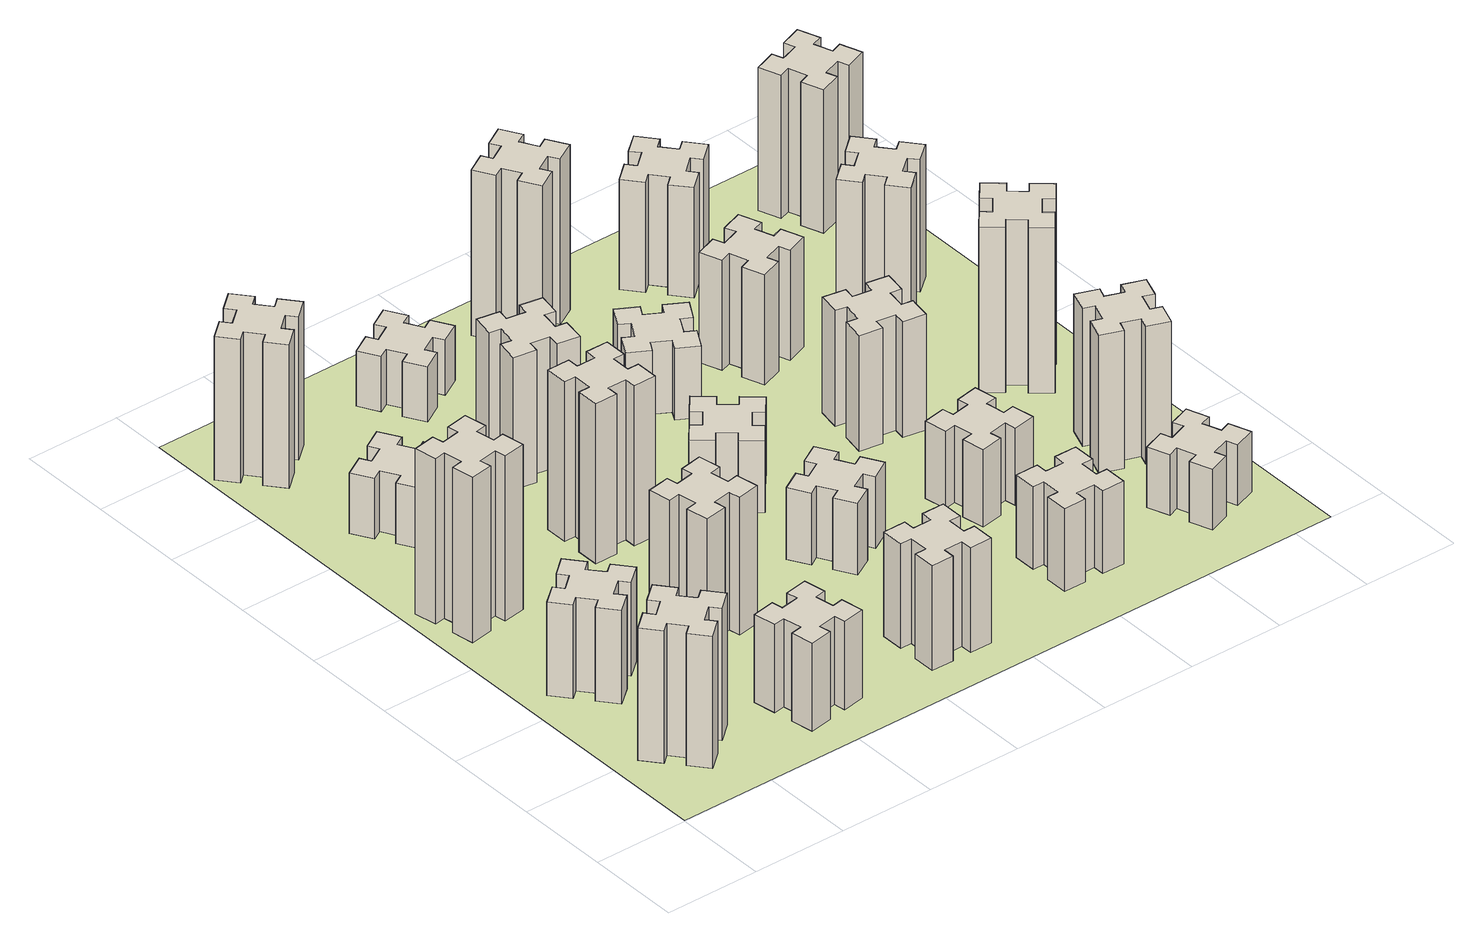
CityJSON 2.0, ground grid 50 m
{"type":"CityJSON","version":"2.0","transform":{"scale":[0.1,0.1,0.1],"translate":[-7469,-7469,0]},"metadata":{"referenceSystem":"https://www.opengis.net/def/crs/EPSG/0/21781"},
"CityObjects":{
"building1":{"type":"Building","attributes":{"class":"1000","function":"1000","usage":"1000","yearOfConstruction":2016,"roofType":"1000","measuredHeight":72,"storeysAboveGround":30,"storeysBelowGround":0},"geometry":[{"type":"Solid","lod":"1","boundaries":[[[[0,1,2,3,4,5,6,7,8,9,10,11,12,13,14,15,16,17,18,19]],[[17,16,20,21]],[[16,15,22,20]],[[15,14,23,22]],[[14,13,24,23]],[[13,12,25,24]],[[12,11,26,25]],[[11,10,27,26]],[[10,9,28,27]],[[9,8,29,28]],[[8,7,30,29]],[[7,6,31,30]],[[6,5,32,31]],[[5,4,33,32]],[[4,3,34,33]],[[3,2,35,34]],[[2,1,36,35]],[[1,0,37,36]],[[0,19,38,37]],[[19,18,39,38]],[[18,17,21,39]],[[24,25,26,27,28,29,30,31,32,33,34,35,36,37,38,39,21,20,22,23]]]]}]},
"building2":{"type":"Building","attributes":{"class":"1000","function":"1000","usage":"1000","yearOfConstruction":2016,"roofType":"1000","measuredHeight":51,"storeysAboveGround":30,"storeysBelowGround":0},"geometry":[{"type":"Solid","lod":"1","boundaries":[[[[40,41,42,43,44,45,46,47,48,49,50,51,52,53,54,55,56,57,58,59]],[[57,56,60,61]],[[56,55,62,60]],[[55,54,63,62]],[[54,53,64,63]],[[53,52,65,64]],[[52,51,66,65]],[[51,50,67,66]],[[50,49,68,67]],[[49,48,69,68]],[[48,47,70,69]],[[47,46,71,70]],[[46,45,72,71]],[[45,44,73,72]],[[44,43,74,73]],[[43,42,75,74]],[[42,41,76,75]],[[41,40,77,76]],[[40,59,78,77]],[[59,58,79,78]],[[58,57,61,79]],[[64,65,66,67,68,69,70,71,72,73,74,75,76,77,78,79,61,60,62,63]]]]}]},
"building3":{"type":"Building","attributes":{"class":"1000","function":"1000","usage":"1000","yearOfConstruction":2016,"roofType":"1000","measuredHeight":90,"storeysAboveGround":30,"storeysBelowGround":0},"geometry":[{"type":"Solid","lod":"1","boundaries":[[[[80,81,82,83,84,85,86,87,88,89,90,91,92,93,94,95,96,97,98,99]],[[97,96,100,101]],[[96,95,102,100]],[[95,94,103,102]],[[94,93,104,103]],[[93,92,105,104]],[[92,91,106,105]],[[91,90,107,106]],[[90,89,108,107]],[[89,88,109,108]],[[88,87,110,109]],[[87,86,111,110]],[[86,85,112,111]],[[85,84,113,112]],[[84,83,114,113]],[[83,82,115,114]],[[82,81,116,115]],[[81,80,117,116]],[[80,99,118,117]],[[99,98,119,118]],[[98,97,101,119]],[[104,105,106,107,108,109,110,111,112,113,114,115,116,117,118,119,101,100,102,103]]]]}]},
"building4":{"type":"Building","attributes":{"class":"1000","function":"1000","usage":"1000","yearOfConstruction":2016,"roofType":"1000","measuredHeight":48,"storeysAboveGround":30,"storeysBelowGround":0},"geometry":[{"type":"Solid","lod":"1","boundaries":[[[[120,121,122,123,124,125,126,127,128,129,130,131,132,133,134,135,136,137,138,139]],[[137,136,140,141]],[[136,135,142,140]],[[135,134,143,142]],[[134,133,144,143]],[[133,132,145,144]],[[132,131,146,145]],[[131,130,147,146]],[[130,129,148,147]],[[129,128,149,148]],[[128,127,150,149]],[[127,126,151,150]],[[126,125,152,151]],[[125,124,153,152]],[[124,123,154,153]],[[123,122,155,154]],[[122,121,156,155]],[[121,120,157,156]],[[120,139,158,157]],[[139,138,159,158]],[[138,137,141,159]],[[144,145,146,147,148,149,150,151,152,153,154,155,156,157,158,159,141,140,142,143]]]]}]},
"building5":{"type":"Building","attributes":{"class":"1000","function":"1000","usage":"1000","yearOfConstruction":2016,"roofType":"1000","measuredHeight":33,"storeysAboveGround":30,"storeysBelowGround":0},"geometry":[{"type":"Solid","lod":"1","boundaries":[[[[160,161,162,163,164,165,166,167,168,169,170,171,172,173,174,175,176,177,178,179]],[[177,176,180,181]],[[176,175,182,180]],[[175,174,183,182]],[[174,173,184,183]],[[173,172,185,184]],[[172,171,186,185]],[[171,170,187,186]],[[170,169,188,187]],[[169,168,189,188]],[[168,167,190,189]],[[167,166,191,190]],[[166,165,192,191]],[[165,164,193,192]],[[164,163,194,193]],[[163,162,195,194]],[[162,161,196,195]],[[161,160,197,196]],[[160,179,198,197]],[[179,178,199,198]],[[178,177,181,199]],[[184,185,186,187,188,189,190,191,192,193,194,195,196,197,198,199,181,180,182,183]]]]}]},
"building6":{"type":"Building","attributes":{"class":"1000","function":"1000","usage":"1000","yearOfConstruction":2016,"roofType":"1000","measuredHeight":78,"storeysAboveGround":30,"storeysBelowGround":0},"geometry":[{"type":"Solid","lod":"1","boundaries":[[[[200,201,202,203,204,205,206,207,208,209,210,211,212,213,214,215,216,217,218,219]],[[217,216,220,221]],[[216,215,222,220]],[[215,214,223,222]],[[214,213,224,223]],[[213,212,225,224]],[[212,211,226,225]],[[211,210,227,226]],[[210,209,228,227]],[[209,208,229,228]],[[208,207,230,229]],[[207,206,231,230]],[[206,205,232,231]],[[205,204,233,232]],[[204,203,234,233]],[[203,202,235,234]],[[202,201,236,235]],[[201,200,237,236]],[[200,219,238,237]],[[219,218,239,238]],[[218,217,221,239]],[[224,225,226,227,228,229,230,231,232,233,234,235,236,237,238,239,221,220,222,223]]]]}]},
"building7":{"type":"Building","attributes":{"class":"1000","function":"1000","usage":"1000","yearOfConstruction":2016,"roofType":"1000","measuredHeight":75,"storeysAboveGround":30,"storeysBelowGround":0},"geometry":[{"type":"Solid","lod":"1","boundaries":[[[[240,241,242,243,244,245,246,247,248,249,250,251,252,253,254,255,256,257,258,259]],[[257,256,260,261]],[[256,255,262,260]],[[255,254,263,262]],[[254,253,264,263]],[[253,252,265,264]],[[252,251,266,265]],[[251,250,267,266]],[[250,249,268,267]],[[249,248,269,268]],[[248,247,270,269]],[[247,246,271,270]],[[246,245,272,271]],[[245,244,273,272]],[[244,243,274,273]],[[243,242,275,274]],[[242,241,276,275]],[[241,240,277,276]],[[240,259,278,277]],[[259,258,279,278]],[[258,257,261,279]],[[264,265,266,267,268,269,270,271,272,273,274,275,276,277,278,279,261,260,262,263]]]]}]},
"building8":{"type":"Building","attributes":{"class":"1000","function":"1000","usage":"1000","yearOfConstruction":2016,"roofType":"1000","measuredHeight":87,"storeysAboveGround":30,"storeysBelowGround":0},"geometry":[{"type":"Solid","lod":"1","boundaries":[[[[280,281,282,283,284,285,286,287,288,289,290,291,292,293,294,295,296,297,298,299]],[[297,296,300,301]],[[296,295,302,300]],[[295,294,303,302]],[[294,293,304,303]],[[293,292,305,304]],[[292,291,306,305]],[[291,290,307,306]],[[290,289,308,307]],[[289,288,309,308]],[[288,287,310,309]],[[287,286,311,310]],[[286,285,312,311]],[[285,284,313,312]],[[284,283,314,313]],[[283,282,315,314]],[[282,281,316,315]],[[281,280,317,316]],[[280,299,318,317]],[[299,298,319,318]],[[298,297,301,319]],[[304,305,306,307,308,309,310,311,312,313,314,315,316,317,318,319,301,300,302,303]]]]}]},
"building9":{"type":"Building","attributes":{"class":"1000","function":"1000","usage":"1000","yearOfConstruction":2016,"roofType":"1000","measuredHeight":57,"storeysAboveGround":30,"storeysBelowGround":0},"geometry":[{"type":"Solid","lod":"1","boundaries":[[[[320,321,322,323,324,325,326,327,328,329,330,331,332,333,334,335,336,337,338,339]],[[337,336,340,341]],[[336,335,342,340]],[[335,334,343,342]],[[334,333,344,343]],[[333,332,345,344]],[[332,331,346,345]],[[331,330,347,346]],[[330,329,348,347]],[[329,328,349,348]],[[328,327,350,349]],[[327,326,351,350]],[[326,325,352,351]],[[325,324,353,352]],[[324,323,354,353]],[[323,322,355,354]],[[322,321,356,355]],[[321,320,357,356]],[[320,339,358,357]],[[339,338,359,358]],[[338,337,341,359]],[[344,345,346,347,348,349,350,351,352,353,354,355,356,357,358,359,341,340,342,343]]]]}]},
"building10":{"type":"Building","attributes":{"class":"1000","function":"1000","usage":"1000","yearOfConstruction":2016,"roofType":"1000","measuredHeight":72,"storeysAboveGround":30,"storeysBelowGround":0},"geometry":[{"type":"Solid","lod":"1","boundaries":[[[[360,361,362,363,364,365,366,367,368,369,370,371,372,373,374,375,376,377,378,379]],[[377,376,380,381]],[[376,375,382,380]],[[375,374,383,382]],[[374,373,384,383]],[[373,372,385,384]],[[372,371,386,385]],[[371,370,387,386]],[[370,369,388,387]],[[369,368,389,388]],[[368,367,390,389]],[[367,366,391,390]],[[366,365,392,391]],[[365,364,393,392]],[[364,363,394,393]],[[363,362,395,394]],[[362,361,396,395]],[[361,360,397,396]],[[360,379,398,397]],[[379,378,399,398]],[[378,377,381,399]],[[384,385,386,387,388,389,390,391,392,393,394,395,396,397,398,399,381,380,382,383]]]]}]},
"building11":{"type":"Building","attributes":{"class":"1000","function":"1000","usage":"1000","yearOfConstruction":2016,"roofType":"1000","measuredHeight":30,"storeysAboveGround":30,"storeysBelowGround":0},"geometry":[{"type":"Solid","lod":"1","boundaries":[[[[400,401,402,403,404,405,406,407,408,409,410,411,412,413,414,415,416,417,418,419]],[[417,416,420,421]],[[416,415,422,420]],[[415,414,423,422]],[[414,413,424,423]],[[413,412,425,424]],[[412,411,426,425]],[[411,410,427,426]],[[410,409,428,427]],[[409,408,429,428]],[[408,407,430,429]],[[407,406,431,430]],[[406,405,432,431]],[[405,404,433,432]],[[404,403,434,433]],[[403,402,435,434]],[[402,401,436,435]],[[401,400,437,436]],[[400,419,438,437]],[[419,418,439,438]],[[418,417,421,439]],[[424,425,426,427,428,429,430,431,432,433,434,435,436,437,438,439,421,420,422,423]]]]}]},
"building12":{"type":"Building","attributes":{"class":"1000","function":"1000","usage":"1000","yearOfConstruction":2016,"roofType":"1000","measuredHeight":39,"storeysAboveGround":30,"storeysBelowGround":0},"geometry":[{"type":"Solid","lod":"1","boundaries":[[[[440,441,442,443,444,445,446,447,448,449,450,451,452,453,454,455,456,457,458,459]],[[457,456,460,461]],[[456,455,462,460]],[[455,454,463,462]],[[454,453,464,463]],[[453,452,465,464]],[[452,451,466,465]],[[451,450,467,466]],[[450,449,468,467]],[[449,448,469,468]],[[448,447,470,469]],[[447,446,471,470]],[[446,445,472,471]],[[445,444,473,472]],[[444,443,474,473]],[[443,442,475,474]],[[442,441,476,475]],[[441,440,477,476]],[[440,459,478,477]],[[459,458,479,478]],[[458,457,461,479]],[[464,465,466,467,468,469,470,471,472,473,474,475,476,477,478,479,461,460,462,463]]]]}]},
"building13":{"type":"Building","attributes":{"class":"1000","function":"1000","usage":"1000","yearOfConstruction":2016,"roofType":"1000","measuredHeight":39,"storeysAboveGround":30,"storeysBelowGround":0},"geometry":[{"type":"Solid","lod":"1","boundaries":[[[[480,481,482,483,484,485,486,487,488,489,490,491,492,493,494,495,496,497,498,499]],[[497,496,500,501]],[[496,495,502,500]],[[495,494,503,502]],[[494,493,504,503]],[[493,492,505,504]],[[492,491,506,505]],[[491,490,507,506]],[[490,489,508,507]],[[489,488,509,508]],[[488,487,510,509]],[[487,486,511,510]],[[486,485,512,511]],[[485,484,513,512]],[[484,483,514,513]],[[483,482,515,514]],[[482,481,516,515]],[[481,480,517,516]],[[480,499,518,517]],[[499,498,519,518]],[[498,497,501,519]],[[504,505,506,507,508,509,510,511,512,513,514,515,516,517,518,519,501,500,502,503]]]]}]},
"building14":{"type":"Building","attributes":{"class":"1000","function":"1000","usage":"1000","yearOfConstruction":2016,"roofType":"1000","measuredHeight":39,"storeysAboveGround":30,"storeysBelowGround":0},"geometry":[{"type":"Solid","lod":"1","boundaries":[[[[520,521,522,523,524,525,526,527,528,529,530,531,532,533,534,535,536,537,538,539]],[[537,536,540,541]],[[536,535,542,540]],[[535,534,543,542]],[[534,533,544,543]],[[533,532,545,544]],[[532,531,546,545]],[[531,530,547,546]],[[530,529,548,547]],[[529,528,549,548]],[[528,527,550,549]],[[527,526,551,550]],[[526,525,552,551]],[[525,524,553,552]],[[524,523,554,553]],[[523,522,555,554]],[[522,521,556,555]],[[521,520,557,556]],[[520,539,558,557]],[[539,538,559,558]],[[538,537,541,559]],[[544,545,546,547,548,549,550,551,552,553,554,555,556,557,558,559,541,540,542,543]]]]}]},
"building15":{"type":"Building","attributes":{"class":"1000","function":"1000","usage":"1000","yearOfConstruction":2016,"roofType":"1000","measuredHeight":45,"storeysAboveGround":30,"storeysBelowGround":0},"geometry":[{"type":"Solid","lod":"1","boundaries":[[[[560,561,562,563,564,565,566,567,568,569,570,571,572,573,574,575,576,577,578,579]],[[577,576,580,581]],[[576,575,582,580]],[[575,574,583,582]],[[574,573,584,583]],[[573,572,585,584]],[[572,571,586,585]],[[571,570,587,586]],[[570,569,588,587]],[[569,568,589,588]],[[568,567,590,589]],[[567,566,591,590]],[[566,565,592,591]],[[565,564,593,592]],[[564,563,594,593]],[[563,562,595,594]],[[562,561,596,595]],[[561,560,597,596]],[[560,579,598,597]],[[579,578,599,598]],[[578,577,581,599]],[[584,585,586,587,588,589,590,591,592,593,594,595,596,597,598,599,581,580,582,583]]]]}]},
"building16":{"type":"Building","attributes":{"class":"1000","function":"1000","usage":"1000","yearOfConstruction":2016,"roofType":"1000","measuredHeight":90,"storeysAboveGround":30,"storeysBelowGround":0},"geometry":[{"type":"Solid","lod":"1","boundaries":[[[[600,601,602,603,604,605,606,607,608,609,610,611,612,613,614,615,616,617,618,619]],[[617,616,620,621]],[[616,615,622,620]],[[615,614,623,622]],[[614,613,624,623]],[[613,612,625,624]],[[612,611,626,625]],[[611,610,627,626]],[[610,609,628,627]],[[609,608,629,628]],[[608,607,630,629]],[[607,606,631,630]],[[606,605,632,631]],[[605,604,633,632]],[[604,603,634,633]],[[603,602,635,634]],[[602,601,636,635]],[[601,600,637,636]],[[600,619,638,637]],[[619,618,639,638]],[[618,617,621,639]],[[624,625,626,627,628,629,630,631,632,633,634,635,636,637,638,639,621,620,622,623]]]]}]},
"building17":{"type":"Building","attributes":{"class":"1000","function":"1000","usage":"1000","yearOfConstruction":2016,"roofType":"1000","measuredHeight":42,"storeysAboveGround":30,"storeysBelowGround":0},"geometry":[{"type":"Solid","lod":"1","boundaries":[[[[640,641,642,643,644,645,646,647,648,649,650,651,652,653,654,655,656,657,658,659]],[[657,656,660,661]],[[656,655,662,660]],[[655,654,663,662]],[[654,653,664,663]],[[653,652,665,664]],[[652,651,666,665]],[[651,650,667,666]],[[650,649,668,667]],[[649,648,669,668]],[[648,647,670,669]],[[647,646,671,670]],[[646,645,672,671]],[[645,644,673,672]],[[644,643,674,673]],[[643,642,675,674]],[[642,641,676,675]],[[641,640,677,676]],[[640,659,678,677]],[[659,658,679,678]],[[658,657,661,679]],[[664,665,666,667,668,669,670,671,672,673,674,675,676,677,678,679,661,660,662,663]]]]}]},
"building18":{"type":"Building","attributes":{"class":"1000","function":"1000","usage":"1000","yearOfConstruction":2016,"roofType":"1000","measuredHeight":63,"storeysAboveGround":30,"storeysBelowGround":0},"geometry":[{"type":"Solid","lod":"1","boundaries":[[[[680,681,682,683,684,685,686,687,688,689,690,691,692,693,694,695,696,697,698,699]],[[697,696,700,701]],[[696,695,702,700]],[[695,694,703,702]],[[694,693,704,703]],[[693,692,705,704]],[[692,691,706,705]],[[691,690,707,706]],[[690,689,708,707]],[[689,688,709,708]],[[688,687,710,709]],[[687,686,711,710]],[[686,685,712,711]],[[685,684,713,712]],[[684,683,714,713]],[[683,682,715,714]],[[682,681,716,715]],[[681,680,717,716]],[[680,699,718,717]],[[699,698,719,718]],[[698,697,701,719]],[[704,705,706,707,708,709,710,711,712,713,714,715,716,717,718,719,701,700,702,703]]]]}]},
"building19":{"type":"Building","attributes":{"class":"1000","function":"1000","usage":"1000","yearOfConstruction":2016,"roofType":"1000","measuredHeight":60,"storeysAboveGround":30,"storeysBelowGround":0},"geometry":[{"type":"Solid","lod":"1","boundaries":[[[[720,721,722,723,724,725,726,727,728,729,730,731,732,733,734,735,736,737,738,739]],[[737,736,740,741]],[[736,735,742,740]],[[735,734,743,742]],[[734,733,744,743]],[[733,732,745,744]],[[732,731,746,745]],[[731,730,747,746]],[[730,729,748,747]],[[729,728,749,748]],[[728,727,750,749]],[[727,726,751,750]],[[726,725,752,751]],[[725,724,753,752]],[[724,723,754,753]],[[723,722,755,754]],[[722,721,756,755]],[[721,720,757,756]],[[720,739,758,757]],[[739,738,759,758]],[[738,737,741,759]],[[744,745,746,747,748,749,750,751,752,753,754,755,756,757,758,759,741,740,742,743]]]]}]},
"building20":{"type":"Building","attributes":{"class":"1000","function":"1000","usage":"1000","yearOfConstruction":2016,"roofType":"1000","measuredHeight":33,"storeysAboveGround":30,"storeysBelowGround":0},"geometry":[{"type":"Solid","lod":"1","boundaries":[[[[760,761,762,763,764,765,766,767,768,769,770,771,772,773,774,775,776,777,778,779]],[[777,776,780,781]],[[776,775,782,780]],[[775,774,783,782]],[[774,773,784,783]],[[773,772,785,784]],[[772,771,786,785]],[[771,770,787,786]],[[770,769,788,787]],[[769,768,789,788]],[[768,767,790,789]],[[767,766,791,790]],[[766,765,792,791]],[[765,764,793,792]],[[764,763,794,793]],[[763,762,795,794]],[[762,761,796,795]],[[761,760,797,796]],[[760,779,798,797]],[[779,778,799,798]],[[778,777,781,799]],[[784,785,786,787,788,789,790,791,792,793,794,795,796,797,798,799,781,780,782,783]]]]}]},
"building21":{"type":"Building","attributes":{"class":"1000","function":"1000","usage":"1000","yearOfConstruction":2016,"roofType":"1000","measuredHeight":60,"storeysAboveGround":30,"storeysBelowGround":0},"geometry":[{"type":"Solid","lod":"1","boundaries":[[[[800,801,802,803,804,805,806,807,808,809,810,811,812,813,814,815,816,817,818,819]],[[817,816,820,821]],[[816,815,822,820]],[[815,814,823,822]],[[814,813,824,823]],[[813,812,825,824]],[[812,811,826,825]],[[811,810,827,826]],[[810,809,828,827]],[[809,808,829,828]],[[808,807,830,829]],[[807,806,831,830]],[[806,805,832,831]],[[805,804,833,832]],[[804,803,834,833]],[[803,802,835,834]],[[802,801,836,835]],[[801,800,837,836]],[[800,819,838,837]],[[819,818,839,838]],[[818,817,821,839]],[[824,825,826,827,828,829,830,831,832,833,834,835,836,837,838,839,821,820,822,823]]]]}]},
"building22":{"type":"Building","attributes":{"class":"1000","function":"1000","usage":"1000","yearOfConstruction":2016,"roofType":"1000","measuredHeight":75,"storeysAboveGround":30,"storeysBelowGround":0},"geometry":[{"type":"Solid","lod":"1","boundaries":[[[[840,841,842,843,844,845,846,847,848,849,850,851,852,853,854,855,856,857,858,859]],[[857,856,860,861]],[[856,855,862,860]],[[855,854,863,862]],[[854,853,864,863]],[[853,852,865,864]],[[852,851,866,865]],[[851,850,867,866]],[[850,849,868,867]],[[849,848,869,868]],[[848,847,870,869]],[[847,846,871,870]],[[846,845,872,871]],[[845,844,873,872]],[[844,843,874,873]],[[843,842,875,874]],[[842,841,876,875]],[[841,840,877,876]],[[840,859,878,877]],[[859,858,879,878]],[[858,857,861,879]],[[864,865,866,867,868,869,870,871,872,873,874,875,876,877,878,879,861,860,862,863]]]]}]},
"building23":{"type":"Building","attributes":{"class":"1000","function":"1000","usage":"1000","yearOfConstruction":2016,"roofType":"1000","measuredHeight":90,"storeysAboveGround":30,"storeysBelowGround":0},"geometry":[{"type":"Solid","lod":"1","boundaries":[[[[880,881,882,883,884,885,886,887,888,889,890,891,892,893,894,895,896,897,898,899]],[[897,896,900,901]],[[896,895,902,900]],[[895,894,903,902]],[[894,893,904,903]],[[893,892,905,904]],[[892,891,906,905]],[[891,890,907,906]],[[890,889,908,907]],[[889,888,909,908]],[[888,887,910,909]],[[887,886,911,910]],[[886,885,912,911]],[[885,884,913,912]],[[884,883,914,913]],[[883,882,915,914]],[[882,881,916,915]],[[881,880,917,916]],[[880,899,918,917]],[[899,898,919,918]],[[898,897,901,919]],[[904,905,906,907,908,909,910,911,912,913,914,915,916,917,918,919,901,900,902,903]]]]}]},
"building24":{"type":"Building","attributes":{"class":"1000","function":"1000","usage":"1000","yearOfConstruction":2016,"roofType":"1000","measuredHeight":72,"storeysAboveGround":30,"storeysBelowGround":0},"geometry":[{"type":"Solid","lod":"1","boundaries":[[[[920,921,922,923,924,925,926,927,928,929,930,931,932,933,934,935,936,937,938,939]],[[937,936,940,941]],[[936,935,942,940]],[[935,934,943,942]],[[934,933,944,943]],[[933,932,945,944]],[[932,931,946,945]],[[931,930,947,946]],[[930,929,948,947]],[[929,928,949,948]],[[928,927,950,949]],[[927,926,951,950]],[[926,925,952,951]],[[925,924,953,952]],[[924,923,954,953]],[[923,922,955,954]],[[922,921,956,955]],[[921,920,957,956]],[[920,939,958,957]],[[939,938,959,958]],[[938,937,941,959]],[[944,945,946,947,948,949,950,951,952,953,954,955,956,957,958,959,941,940,942,943]]]]}]},
"building25":{"type":"Building","attributes":{"class":"1000","function":"1000","usage":"1000","yearOfConstruction":2016,"roofType":"1000","measuredHeight":78,"storeysAboveGround":30,"storeysBelowGround":0},"geometry":[{"type":"Solid","lod":"1","boundaries":[[[[960,961,962,963,964,965,966,967,968,969,970,971,972,973,974,975,976,977,978,979]],[[977,976,980,981]],[[976,975,982,980]],[[975,974,983,982]],[[974,973,984,983]],[[973,972,985,984]],[[972,971,986,985]],[[971,970,987,986]],[[970,969,988,987]],[[969,968,989,988]],[[968,967,990,989]],[[967,966,991,990]],[[966,965,992,991]],[[965,964,993,992]],[[964,963,994,993]],[[963,962,995,994]],[[962,961,996,995]],[[961,960,997,996]],[[960,979,998,997]],[[979,978,999,998]],[[978,977,981,999]],[[984,985,986,987,988,989,990,991,992,993,994,995,996,997,998,999,981,980,982,983]]]]}]},
"landuse1":{"type":"LandUse","attributes":{"name":"plot1","function":"1010"},"geometry":[{"type":"MultiSurface","lod":"1","boundaries":[[[1000,1001,1002,1003]]]}]}
},
"vertices":[
[408,359,0],[484,423,0],[523,377,0],[615,454,0],[538,546,0],[492,508,0],[427,584,0],[473,623,0],[396,715,0],[304,638,0],[343,592,0],[266,527,0],[228,573,0],[136,496,0],[213,404,0],[259,443,0],[323,366,0],[277,328,0],[354,236,0],[446,313,0],[323,366,720],[277,328,720],[259,443,720],[213,404,720],[136,496,720],[228,573,720],[266,527,720],[343,592,720],[304,638,720],[396,715,720],[473,623,720],[427,584,720],[492,508,720],[538,546,720],[615,454,720],[523,377,720],[484,423,720],[408,359,720],[446,313,720],[354,236,720],
[259,1083,0],[323,1006,0],[277,968,0],[354,876,0],[446,953,0],[408,999,0],[484,1063,0],[523,1017,0],[615,1094,0],[538,1186,0],[492,1148,0],[427,1224,0],[473,1263,0],[396,1355,0],[304,1278,0],[343,1232,0],[266,1167,0],[228,1213,0],[136,1136,0],[213,1044,0],[266,1167,510],[228,1213,510],[343,1232,510],[304,1278,510],[396,1355,510],[473,1263,510],[427,1224,510],[492,1148,510],[538,1186,510],[615,1094,510],[523,1017,510],[484,1063,510],[408,999,510],[446,953,510],[354,876,510],[277,968,510],[323,1006,510],[259,1083,510],[213,1044,510],[136,1136,510],
[305,1972,0],[207,1955,0],[197,2014,0],[78,1993,0],[99,1875,0],[158,1885,0],[176,1787,0],[117,1777,0],[137,1658,0],[256,1679,0],[245,1738,0],[344,1756,0],[354,1697,0],[472,1717,0],[451,1836,0],[392,1825,0],[375,1924,0],[434,1934,0],[413,2052,0],[295,2031,0],[375,1924,900],[434,1934,900],[392,1825,900],[451,1836,900],[472,1717,900],[354,1697,900],[344,1756,900],[245,1738,900],[256,1679,900],[137,1658,900],[117,1777,900],[176,1787,900],[158,1885,900],[99,1875,900],[78,1993,900],[197,2014,900],[207,1955,900],[305,1972,900],[295,2031,900],[413,2052,900],
[1045,492,0],[947,475,0],[937,534,0],[818,513,0],[839,395,0],[898,405,0],[916,307,0],[857,297,0],[877,178,0],[996,199,0],[985,258,0],[1084,276,0],[1094,217,0],[1212,237,0],[1191,356,0],[1132,345,0],[1115,444,0],[1174,454,0],[1153,572,0],[1035,551,0],[1115,444,480],[1174,454,480],[1132,345,480],[1191,356,480],[1212,237,480],[1094,217,480],[1084,276,480],[985,258,480],[996,199,480],[877,178,480],[857,297,480],[916,307,480],[898,405,480],[839,395,480],[818,513,480],[937,534,480],[947,475,480],[1045,492,480],[1035,551,480],[1153,572,480],
[487,2475,0],[574,2525,0],[604,2473,0],[708,2533,0],[648,2637,0],[596,2607,0],[546,2694,0],[598,2724,0],[538,2828,0],[434,2768,0],[464,2716,0],[377,2666,0],[347,2718,0],[243,2658,0],[303,2554,0],[355,2584,0],[405,2497,0],[353,2467,0],[413,2363,0],[517,2423,0],[405,2497,330],[353,2467,330],[355,2584,330],[303,2554,330],[243,2658,330],[347,2718,330],[377,2666,330],[464,2716,330],[434,2768,330],[538,2828,330],[598,2724,330],[546,2694,330],[596,2607,330],[648,2637,330],[708,2533,330],[604,2473,330],[574,2525,330],[487,2475,330],[517,2423,330],[413,2363,330],
[308,3219,0],[384,3283,0],[423,3237,0],[515,3314,0],[438,3406,0],[392,3368,0],[327,3444,0],[373,3483,0],[296,3575,0],[204,3498,0],[243,3452,0],[166,3387,0],[128,3433,0],[36,3356,0],[113,3264,0],[159,3303,0],[223,3226,0],[177,3188,0],[254,3096,0],[346,3173,0],[223,3226,780],[177,3188,780],[159,3303,780],[113,3264,780],[36,3356,780],[128,3433,780],[166,3387,780],[243,3452,780],[204,3498,780],[296,3575,780],[373,3483,780],[327,3444,780],[392,3368,780],[438,3406,780],[515,3314,780],[423,3237,780],[384,3283,780],[308,3219,780],[346,3173,780],[254,3096,780],
[898,1145,0],[916,1047,0],[857,1037,0],[877,918,0],[996,939,0],[985,998,0],[1084,1016,0],[1094,957,0],[1212,977,0],[1191,1096,0],[1132,1085,0],[1115,1184,0],[1174,1194,0],[1153,1312,0],[1035,1291,0],[1045,1232,0],[947,1215,0],[937,1274,0],[818,1253,0],[839,1135,0],[947,1215,750],[937,1274,750],[1045,1232,750],[1035,1291,750],[1153,1312,750],[1174,1194,750],[1115,1184,750],[1132,1085,750],[1191,1096,750],[1212,977,750],[1094,957,750],[1084,1016,750],[985,998,750],[996,939,750],[877,918,750],[857,1037,750],[916,1047,750],[898,1145,750],[839,1135,750],[818,1253,750],
[1065,1845,0],[1165,1845,0],[1165,1785,0],[1285,1785,0],[1285,1905,0],[1225,1905,0],[1225,2005,0],[1285,2005,0],[1285,2125,0],[1165,2125,0],[1165,2065,0],[1065,2065,0],[1065,2125,0],[945,2125,0],[945,2005,0],[1005,2005,0],[1005,1905,0],[945,1905,0],[945,1785,0],[1065,1785,0],[1005,1905,870],[945,1905,870],[1005,2005,870],[945,2005,870],[945,2125,870],[1065,2125,870],[1065,2065,870],[1165,2065,870],[1165,2125,870],[1285,2125,870],[1285,2005,870],[1225,2005,870],[1225,1905,870],[1285,1905,870],[1285,1785,870],[1165,1785,870],[1165,1845,870],[1065,1845,870],[1065,1785,870],[945,1785,870],
[1805,485,0],[1705,485,0],[1705,545,0],[1585,545,0],[1585,425,0],[1645,425,0],[1645,325,0],[1585,325,0],[1585,205,0],[1705,205,0],[1705,265,0],[1805,265,0],[1805,205,0],[1925,205,0],[1925,325,0],[1865,325,0],[1865,425,0],[1925,425,0],[1925,545,0],[1805,545,0],[1865,425,570],[1925,425,570],[1865,325,570],[1925,325,570],[1925,205,570],[1805,205,570],[1805,265,570],[1705,265,570],[1705,205,570],[1585,205,570],[1585,325,570],[1645,325,570],[1645,425,570],[1585,425,570],[1585,545,570],[1705,545,570],[1705,485,570],[1805,485,570],[1805,545,570],[1925,545,570],
[1315,2527,0],[1332,2625,0],[1391,2615,0],[1412,2733,0],[1294,2754,0],[1284,2695,0],[1185,2712,0],[1196,2771,0],[1077,2792,0],[1057,2674,0],[1116,2664,0],[1098,2565,0],[1039,2576,0],[1018,2457,0],[1137,2437,0],[1147,2496,0],[1245,2478,0],[1235,2419,0],[1353,2398,0],[1374,2517,0],[1245,2478,720],[1235,2419,720],[1147,2496,720],[1137,2437,720],[1018,2457,720],[1039,2576,720],[1098,2565,720],[1116,2664,720],[1057,2674,720],[1077,2792,720],[1196,2771,720],[1185,2712,720],[1284,2695,720],[1294,2754,720],[1412,2733,720],[1391,2615,720],[1332,2625,720],[1315,2527,720],[1374,2517,720],[1353,2398,720],
[1104,3456,0],[1017,3406,0],[987,3458,0],[883,3398,0],[943,3294,0],[995,3324,0],[1045,3237,0],[993,3207,0],[1053,3103,0],[1157,3163,0],[1127,3215,0],[1214,3265,0],[1244,3213,0],[1348,3273,0],[1288,3377,0],[1236,3347,0],[1186,3434,0],[1238,3464,0],[1178,3568,0],[1074,3508,0],[1186,3434,300],[1238,3464,300],[1236,3347,300],[1288,3377,300],[1348,3273,300],[1244,3213,300],[1214,3265,300],[1127,3215,300],[1157,3163,300],[1053,3103,300],[993,3207,300],[1045,3237,300],[995,3324,300],[943,3294,300],[883,3398,300],[987,3458,300],[1017,3406,300],[1104,3456,300],[1074,3508,300],[1178,3568,300],
[1867,1095,0],[1954,1145,0],[1984,1093,0],[2088,1153,0],[2028,1257,0],[1976,1227,0],[1926,1314,0],[1978,1344,0],[1918,1448,0],[1814,1388,0],[1844,1336,0],[1757,1286,0],[1727,1338,0],[1623,1278,0],[1683,1174,0],[1735,1204,0],[1785,1117,0],[1733,1087,0],[1793,983,0],[1897,1043,0],[1785,1117,390],[1733,1087,390],[1735,1204,390],[1683,1174,390],[1623,1278,390],[1727,1338,390],[1757,1286,390],[1844,1336,390],[1814,1388,390],[1918,1448,390],[1978,1344,390],[1926,1314,390],[1976,1227,390],[2028,1257,390],[2088,1153,390],[1984,1093,390],[1954,1145,390],[1867,1095,390],[1897,1043,390],[1793,983,390],
[1703,1964,0],[1639,1888,0],[1593,1926,0],[1516,1834,0],[1608,1757,0],[1646,1803,0],[1723,1739,0],[1684,1693,0],[1776,1616,0],[1853,1708,0],[1807,1746,0],[1872,1823,0],[1918,1784,0],[1995,1876,0],[1903,1953,0],[1864,1907,0],[1788,1972,0],[1826,2018,0],[1734,2095,0],[1657,2003,0],[1788,1972,390],[1826,2018,390],[1864,1907,390],[1903,1953,390],[1995,1876,390],[1918,1784,390],[1872,1823,390],[1807,1746,390],[1853,1708,390],[1776,1616,390],[1684,1693,390],[1723,1739,390],[1646,1803,390],[1608,1757,390],[1516,1834,390],[1593,1926,390],[1639,1888,390],[1703,1964,390],[1657,2003,390],[1734,2095,390],
[2026,2497,0],[2076,2584,0],[2128,2554,0],[2188,2658,0],[2084,2718,0],[2054,2666,0],[1967,2716,0],[1997,2768,0],[1893,2828,0],[1833,2724,0],[1885,2694,0],[1835,2607,0],[1783,2637,0],[1723,2533,0],[1827,2473,0],[1857,2525,0],[1944,2475,0],[1914,2423,0],[2018,2363,0],[2078,2467,0],[1944,2475,390],[1914,2423,390],[1857,2525,390],[1827,2473,390],[1723,2533,390],[1783,2637,390],[1835,2607,390],[1885,2694,390],[1833,2724,390],[1893,2828,390],[1997,2768,390],[1967,2716,390],[2054,2666,390],[2084,2718,390],[2188,2658,390],[2128,2554,390],[2076,2584,390],[2026,2497,390],[2078,2467,390],[2018,2363,390],
[2485,525,0],[2485,425,0],[2425,425,0],[2425,305,0],[2545,305,0],[2545,365,0],[2645,365,0],[2645,305,0],[2765,305,0],[2765,425,0],[2705,425,0],[2705,525,0],[2765,525,0],[2765,645,0],[2645,645,0],[2645,585,0],[2545,585,0],[2545,645,0],[2425,645,0],[2425,525,0],[2545,585,450],[2545,645,450],[2645,585,450],[2645,645,450],[2765,645,450],[2765,525,450],[2705,525,450],[2705,425,450],[2765,425,450],[2765,305,450],[2645,305,450],[2645,365,450],[2545,365,450],[2545,305,450],[2425,305,450],[2425,425,450],[2485,425,450],[2485,525,450],[2425,525,450],[2425,645,450],
[1844,3556,0],[1757,3506,0],[1727,3558,0],[1623,3498,0],[1683,3394,0],[1735,3424,0],[1785,3337,0],[1733,3307,0],[1793,3203,0],[1897,3263,0],[1867,3315,0],[1954,3365,0],[1984,3313,0],[2088,3373,0],[2028,3477,0],[1976,3447,0],[1926,3534,0],[1978,3564,0],[1918,3668,0],[1814,3608,0],[1926,3534,900],[1978,3564,900],[1976,3447,900],[2028,3477,900],[2088,3373,900],[1984,3313,900],[1954,3365,900],[1867,3315,900],[1897,3263,900],[1793,3203,900],[1733,3307,900],[1785,3337,900],[1735,3424,900],[1683,3394,900],[1623,3498,900],[1727,3558,900],[1757,3506,900],[1844,3556,900],[1814,3608,900],[1918,3668,900],
[2565,998,0],[2664,1016,0],[2674,957,0],[2792,977,0],[2771,1096,0],[2712,1085,0],[2695,1184,0],[2754,1194,0],[2733,1312,0],[2615,1291,0],[2625,1232,0],[2527,1215,0],[2517,1274,0],[2398,1253,0],[2419,1135,0],[2478,1145,0],[2496,1047,0],[2437,1037,0],[2457,918,0],[2576,939,0],[2496,1047,420],[2437,1037,420],[2478,1145,420],[2419,1135,420],[2398,1253,420],[2517,1274,420],[2527,1215,420],[2625,1232,420],[2615,1291,420],[2733,1312,420],[2754,1194,420],[2695,1184,420],[2712,1085,420],[2771,1096,420],[2792,977,420],[2674,957,420],[2664,1016,420],[2565,998,420],[2576,939,420],[2457,918,420],
[2664,1955,0],[2565,1972,0],[2576,2031,0],[2457,2052,0],[2437,1934,0],[2496,1924,0],[2478,1825,0],[2419,1836,0],[2398,1717,0],[2517,1697,0],[2527,1756,0],[2625,1738,0],[2615,1679,0],[2733,1658,0],[2754,1777,0],[2695,1787,0],[2712,1885,0],[2771,1875,0],[2792,1993,0],[2674,2014,0],[2712,1885,630],[2771,1875,630],[2695,1787,630],[2754,1777,630],[2733,1658,630],[2615,1679,630],[2625,1738,630],[2527,1756,630],[2517,1697,630],[2398,1717,630],[2419,1836,630],[2478,1825,630],[2496,1924,630],[2437,1934,630],[2457,2052,630],[2576,2031,630],[2565,1972,630],[2664,1955,630],[2674,2014,630],[2792,1993,630],
[2616,2586,0],[2582,2680,0],[2638,2700,0],[2597,2813,0],[2484,2772,0],[2505,2716,0],[2411,2682,0],[2390,2738,0],[2277,2697,0],[2319,2584,0],[2375,2605,0],[2409,2511,0],[2353,2490,0],[2394,2377,0],[2507,2419,0],[2486,2475,0],[2580,2509,0],[2600,2453,0],[2713,2494,0],[2672,2607,0],[2580,2509,600],[2600,2453,600],[2486,2475,600],[2507,2419,600],[2394,2377,600],[2353,2490,600],[2409,2511,600],[2375,2605,600],[2319,2584,600],[2277,2697,600],[2390,2738,600],[2411,2682,600],[2505,2716,600],[2484,2772,600],[2597,2813,600],[2638,2700,600],[2582,2680,600],[2616,2586,600],[2672,2607,600],[2713,2494,600],
[3215,485,0],[3249,391,0],[3193,370,0],[3234,257,0],[3347,299,0],[3326,355,0],[3420,389,0],[3440,333,0],[3553,374,0],[3512,487,0],[3456,466,0],[3422,560,0],[3478,580,0],[3437,693,0],[3324,652,0],[3345,596,0],[3251,562,0],[3230,618,0],[3117,577,0],[3159,464,0],[3251,562,330],[3230,618,330],[3345,596,330],[3324,652,330],[3437,693,330],[3478,580,330],[3422,560,330],[3456,466,330],[3512,487,330],[3553,374,330],[3440,333,330],[3420,389,330],[3326,355,330],[3347,299,330],[3234,257,330],[3193,370,330],[3249,391,330],[3215,485,330],[3159,464,330],[3117,577,330],
[2628,3219,0],[2704,3283,0],[2743,3237,0],[2835,3314,0],[2758,3406,0],[2712,3368,0],[2647,3444,0],[2693,3483,0],[2616,3575,0],[2524,3498,0],[2563,3452,0],[2486,3387,0],[2448,3433,0],[2356,3356,0],[2433,3264,0],[2479,3303,0],[2543,3226,0],[2497,3188,0],[2574,3096,0],[2666,3173,0],[2543,3226,600],[2497,3188,600],[2479,3303,600],[2433,3264,600],[2356,3356,600],[2448,3433,600],[2486,3387,600],[2563,3452,600],[2524,3498,600],[2616,3575,600],[2693,3483,600],[2647,3444,600],[2712,3368,600],[2758,3406,600],[2835,3314,600],[2743,3237,600],[2704,3283,600],[2628,3219,600],[2666,3173,600],[2574,3096,600],
[3420,1102,0],[3326,1136,0],[3347,1192,0],[3234,1233,0],[3193,1120,0],[3249,1100,0],[3215,1006,0],[3159,1027,0],[3117,914,0],[3230,873,0],[3251,929,0],[3345,895,0],[3324,839,0],[3437,797,0],[3478,910,0],[3422,931,0],[3456,1025,0],[3512,1004,0],[3553,1117,0],[3440,1158,0],[3456,1025,750],[3512,1004,750],[3422,931,750],[3478,910,750],[3437,797,750],[3324,839,750],[3345,895,750],[3251,929,750],[3230,873,750],[3117,914,750],[3159,1027,750],[3215,1006,750],[3249,1100,750],[3193,1120,750],[3234,1233,750],[3347,1192,750],[3326,1136,750],[3420,1102,750],[3440,1158,750],[3553,1117,750],
[3226,1703,0],[3303,1639,0],[3264,1593,0],[3356,1516,0],[3433,1608,0],[3387,1646,0],[3452,1723,0],[3498,1684,0],[3575,1776,0],[3483,1853,0],[3444,1807,0],[3368,1872,0],[3406,1918,0],[3314,1995,0],[3237,1903,0],[3283,1864,0],[3219,1788,0],[3173,1826,0],[3096,1734,0],[3188,1657,0],[3219,1788,900],[3173,1826,900],[3283,1864,900],[3237,1903,900],[3314,1995,900],[3406,1918,900],[3368,1872,900],[3444,1807,900],[3483,1853,900],[3575,1776,900],[3498,1684,900],[3452,1723,900],[3387,1646,900],[3433,1608,900],[3356,1516,900],[3264,1593,900],[3303,1639,900],[3226,1703,900],[3188,1657,900],[3096,1734,900],
[3119,2563,0],[3183,2486,0],[3137,2448,0],[3214,2356,0],[3306,2433,0],[3268,2479,0],[3344,2543,0],[3383,2497,0],[3475,2574,0],[3398,2666,0],[3352,2628,0],[3287,2704,0],[3333,2743,0],[3256,2835,0],[3164,2758,0],[3203,2712,0],[3126,2647,0],[3088,2693,0],[2996,2616,0],[3073,2524,0],[3126,2647,720],[3088,2693,720],[3203,2712,720],[3164,2758,720],[3256,2835,720],[3333,2743,720],[3287,2704,720],[3352,2628,720],[3398,2666,720],[3475,2574,720],[3383,2497,720],[3344,2543,720],[3268,2479,720],[3306,2433,720],[3214,2356,720],[3137,2448,720],[3183,2486,720],[3119,2563,720],[3073,2524,720],[2996,2616,720],
[3445,3456,0],[3351,3422,0],[3330,3478,0],[3217,3437,0],[3259,3324,0],[3315,3345,0],[3349,3251,0],[3293,3230,0],[3334,3117,0],[3447,3159,0],[3426,3215,0],[3520,3249,0],[3540,3193,0],[3653,3234,0],[3612,3347,0],[3556,3326,0],[3522,3420,0],[3578,3440,0],[3537,3553,0],[3424,3512,0],[3522,3420,780],[3578,3440,780],[3556,3326,780],[3612,3347,780],[3653,3234,780],[3540,3193,780],[3520,3249,780],[3426,3215,780],[3447,3159,780],[3334,3117,780],[3293,3230,780],[3349,3251,780],[3315,3345,780],[3259,3324,780],[3217,3437,780],[3330,3478,780],[3351,3422,780],[3445,3456,780],[3424,3512,780],[3537,3553,780],
[5,3705,0],[3705,3705,0],[3705,5,0],[5,5,0]
]}
